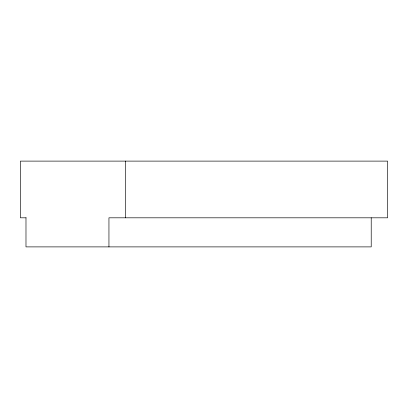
<?xml version="1.0" encoding="UTF-8"?>
<svg xmlns="http://www.w3.org/2000/svg" width="408" height="408" viewBox="0 0 408 408"><rect width="100%" height="100%" fill="white"/><g stroke="black" fill="none" stroke-linecap="round" stroke-linejoin="round"><path stroke-width="0.61" d="M26.127 217.811L20.4 217.811L20.4 161.109L387.6 161.109L387.6 217.811L108.946 217.811L108.946 246.891M371.219 217.811L371.219 246.891L25.985 246.891L25.985 217.811M125.332 161.109L125.332 217.811"/></g></svg>
